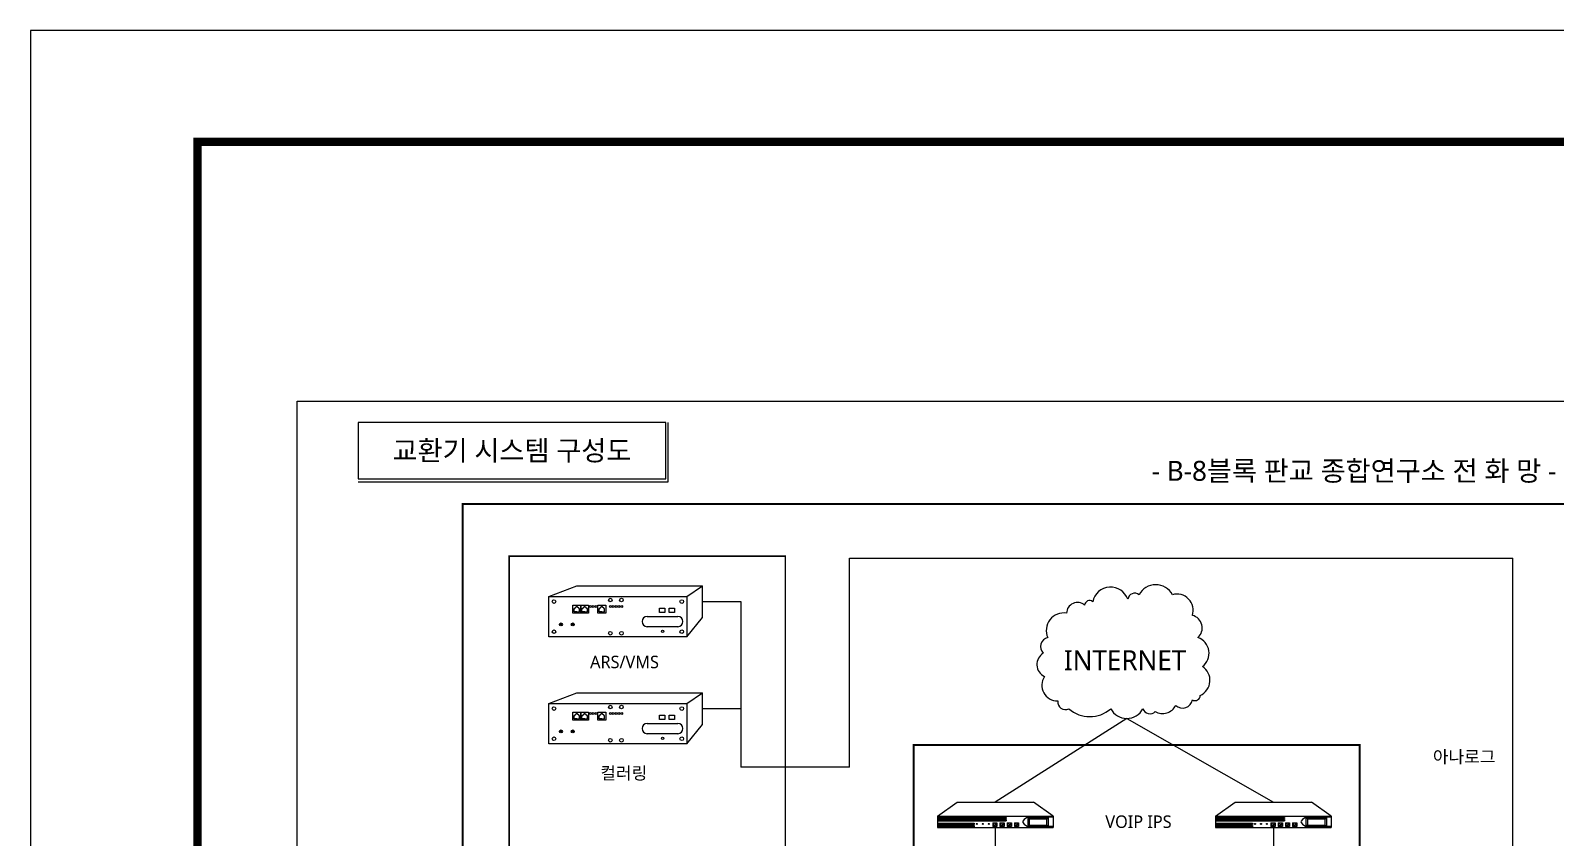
# Model space of a CAD drawing. Header units: millimetres. Extents: x 841 to 1682, y 0 to 594.
# Drawn here: x 841 to 1114.9, y 449.1 to 594 of the extents above; entities that cross this region are included whole.
import ezdxf
from ezdxf.enums import TextEntityAlignment as Align

# ---------------------------------------------------------------- set-up
doc = ezdxf.new("R2010")
doc.units = ezdxf.units.MM
doc.linetypes.add('DA3', pattern=[3, 2, -1])
for name, color, linetype in [('001dmp-FORM', 7, 'Continuous'), ('A', 4, 'Continuous'), ('SOL3', 44, 'Continuous')]:
    doc.layers.add(name, color=color, linetype=linetype)
doc.styles.add('sukwoo', font='malgun.ttf')

# ---------------------------------------------------------------- blocks, each defined once
blk = doc.blocks.new('FORM_ELEC_SUKWOO$0$')
at = {"layer": '001dmp-FORM', "color": 30}
blk.add_lwpolyline([(161727, 114228), (0, 114228), (0, 0), (161727, 0)], close=True, dxfattribs=at)
at = {"layer": '001dmp-FORM', "const_width": 288}
blk.add_lwpolyline([(5769, 3846), (5769, 110382), (157881, 110382), (157881, 3846)], close=True, dxfattribs=at)
blk = doc.blocks.new('FORM_ELEC_SUKWOO')
at = {"layer": '001dmp-FORM'}
blk.add_blockref('FORM_ELEC_SUKWOO$0$', (12, -1), dxfattribs=at)

msp = doc.modelspace()

# ---------------------------------------------------------------- linework, layer by layer
at = {"color": 4}
msp.add_line((968.55, 491.43), (968.55, 461.73), dxfattribs=at)
at = {"layer": 'A', "color": 3}
for p, q in [((955.53, 512.96), (955.53, 523.61)), ((899.85, 512.96), (955.53, 512.96)), ((1003.88, 452.8), (1016.22, 452.8)), ((1003.88, 452.65), (1016.22, 452.65)), ((1003.88, 452.51), (1016.22, 452.51)), ((1003.88, 452.37), (1016.22, 452.37)), ((1003.88, 452.23), (1016.22, 452.23)), ((1003.88, 452.09), (1016.22, 452.09)), ((1016.22, 452.8), (1016.22, 452.65)), ((1016.22, 452.51), (1016.22, 452.37)), ((1016.22, 452.23), (1016.22, 452.09)), ((1020.08, 452.59), (1023.77, 452.59)), ((1020.08, 452.59), (1020.08, 451.17)), ((1020.36, 452.44), (1020.08, 452.59)), ((1020.36, 452.44), (1023.49, 452.44)), ((1020.36, 452.44), (1020.36, 451.31)), ((1024.64, 452.74), (1020.52, 452.74)), ((1023.49, 452.44), (1023.77, 452.59)), ((1023.49, 452.44), (1023.49, 451.31)), ((1023.77, 452.59), (1023.77, 451.17)), ((1053.84, 452.8), (1066.18, 452.8)), ((1053.84, 452.65), (1066.18, 452.65)), ((1053.84, 452.51), (1066.18, 452.51)), ((1053.84, 452.37), (1066.18, 452.37)), ((1053.84, 452.23), (1066.18, 452.23)), ((1053.84, 452.09), (1066.18, 452.09)), ((1066.18, 452.8), (1066.18, 452.65)), ((1066.18, 452.51), (1066.18, 452.37)), ((1066.18, 452.23), (1066.18, 452.09)), ((1070.04, 452.59), (1073.73, 452.59)), ((1070.04, 452.59), (1070.04, 451.17)), ((1070.32, 452.44), (1070.04, 452.59)), ((1070.32, 452.44), (1073.45, 452.44)), ((1070.32, 452.44), (1070.32, 451.31)), ((1074.6, 452.74), (1070.48, 452.74)), ((1073.45, 452.44), (1073.73, 452.59)), ((1073.45, 452.44), (1073.45, 451.31)), ((1073.73, 452.59), (1073.73, 451.17)), ((1003.88, 451.66), (1010.48, 451.66)), ((1003.88, 451.52), (1010.48, 451.52)), ((1003.88, 451.38), (1010.48, 451.38)), ((1003.88, 451.24), (1010.48, 451.24)), ((1003.88, 451.1), (1010.48, 451.1)), ((1010.48, 450.96), (1003.88, 450.96)), ((1010.48, 451.66), (1010.48, 451.52)), ((1010.48, 451.38), (1010.48, 451.24)), ((1010.48, 451.1), (1010.48, 450.96)), ((1013.8, 451.69), (1013.8, 451.05)), ((1013.8, 451.69), (1014.56, 451.69)), ((1014.56, 451.05), (1013.8, 451.05)), ((1013.89, 451.13), (1014.38, 451.55)), ((1013.89, 451.53), (1013.89, 451.13)), ((1013.98, 451.53), (1013.89, 451.53)), ((1014.48, 451.13), (1013.89, 451.13)), ((1014.04, 451.62), (1013.98, 451.62)), ((1013.98, 451.62), (1013.98, 451.53)), ((1014.04, 451.69), (1014.04, 451.62)), ((1014.32, 451.69), (1014.32, 451.62)), ((1014.32, 451.62), (1014.38, 451.62)), ((1014.38, 451.62), (1014.38, 451.53)), ((1014.38, 451.53), (1014.48, 451.53)), ((1014.48, 451.53), (1014.48, 451.13)), ((1014.56, 451.69), (1014.56, 451.05)), ((1015.1, 451.69), (1015.86, 451.69)), ((1015.1, 451.69), (1015.1, 451.05)), ((1015.86, 451.05), (1015.1, 451.05)), ((1015.19, 451.13), (1015.68, 451.55)), ((1015.19, 451.53), (1015.19, 451.13)), ((1015.28, 451.53), (1015.19, 451.53)), ((1015.77, 451.13), (1015.19, 451.13)), ((1015.34, 451.62), (1015.28, 451.62)), ((1015.28, 451.62), (1015.28, 451.53)), ((1015.34, 451.69), (1015.34, 451.62)), ((1015.62, 451.69), (1015.62, 451.62)), ((1015.62, 451.62), (1015.68, 451.62)), ((1015.68, 451.62), (1015.68, 451.53)), ((1015.68, 451.53), (1015.77, 451.53)), ((1015.77, 451.53), (1015.77, 451.13)), ((1015.86, 451.69), (1015.86, 451.05)), ((1016.4, 451.69), (1017.16, 451.69)), ((1016.4, 451.69), (1016.4, 451.05)), ((1017.16, 451.05), (1016.4, 451.05)), ((1016.48, 451.13), (1016.98, 451.55)), ((1016.48, 451.53), (1016.48, 451.13)), ((1016.58, 451.53), (1016.48, 451.53)), ((1017.07, 451.13), (1016.48, 451.13)), ((1016.58, 451.62), (1016.58, 451.53)), ((1016.64, 451.62), (1016.58, 451.62)), ((1016.64, 451.69), (1016.64, 451.62)), ((1016.92, 451.69), (1016.92, 451.62)), ((1016.92, 451.62), (1016.98, 451.62)), ((1016.98, 451.62), (1016.98, 451.53)), ((1016.98, 451.53), (1017.07, 451.53)), ((1017.07, 451.53), (1017.07, 451.13)), ((1017.16, 451.69), (1017.16, 451.05)), ((1017.7, 451.69), (1018.46, 451.69)), ((1017.7, 451.69), (1017.7, 451.05)), ((1018.46, 451.05), (1017.7, 451.05)), ((1017.78, 451.13), (1018.28, 451.55)), ((1017.78, 451.53), (1017.78, 451.13)), ((1017.88, 451.53), (1017.78, 451.53)), ((1018.37, 451.13), (1017.78, 451.13)), ((1017.88, 451.62), (1017.88, 451.53)), ((1017.94, 451.62), (1017.88, 451.62)), ((1017.94, 451.69), (1017.94, 451.62)), ((1018.22, 451.69), (1018.22, 451.62)), ((1018.22, 451.62), (1018.28, 451.62)), ((1018.28, 451.62), (1018.28, 451.53)), ((1018.28, 451.53), (1018.37, 451.53)), ((1018.37, 451.53), (1018.37, 451.13)), ((1018.46, 451.69), (1018.46, 451.05)), ((1020.36, 451.31), (1020.08, 451.17)), ((1020.08, 451.17), (1023.77, 451.17)), ((1020.36, 451.31), (1023.49, 451.31)), ((1024.64, 451.02), (1020.52, 451.02)), ((1023.49, 451.31), (1023.77, 451.17)), ((1053.84, 451.66), (1060.45, 451.66)), ((1053.84, 451.52), (1060.45, 451.52)), ((1053.84, 451.38), (1060.45, 451.38)), ((1053.84, 451.24), (1060.45, 451.24)), ((1053.84, 451.1), (1060.45, 451.1)), ((1060.45, 450.96), (1053.84, 450.96)), ((1060.45, 451.66), (1060.45, 451.52)), ((1060.45, 451.38), (1060.45, 451.24)), ((1060.45, 451.1), (1060.45, 450.96)), ((1063.76, 451.69), (1063.76, 451.05)), ((1063.76, 451.69), (1064.52, 451.69)), ((1064.52, 451.05), (1063.76, 451.05)), ((1063.85, 451.13), (1064.34, 451.55)), ((1063.85, 451.53), (1063.85, 451.13)), ((1063.94, 451.53), (1063.85, 451.53)), ((1064.44, 451.13), (1063.85, 451.13)), ((1064, 451.62), (1063.94, 451.62)), ((1063.94, 451.62), (1063.94, 451.53)), ((1064, 451.69), (1064, 451.62)), ((1064.28, 451.69), (1064.28, 451.62)), ((1064.28, 451.62), (1064.34, 451.62)), ((1064.34, 451.62), (1064.34, 451.53)), ((1064.34, 451.53), (1064.44, 451.53)), ((1064.44, 451.53), (1064.44, 451.13)), ((1064.52, 451.69), (1064.52, 451.05)), ((1065.06, 451.69), (1065.82, 451.69)), ((1065.06, 451.69), (1065.06, 451.05)), ((1065.82, 451.05), (1065.06, 451.05)), ((1065.15, 451.13), (1065.64, 451.55)), ((1065.15, 451.53), (1065.15, 451.13)), ((1065.24, 451.53), (1065.15, 451.53)), ((1065.74, 451.13), (1065.15, 451.13)), ((1065.3, 451.62), (1065.24, 451.62)), ((1065.24, 451.62), (1065.24, 451.53)), ((1065.3, 451.69), (1065.3, 451.62)), ((1065.58, 451.69), (1065.58, 451.62)), ((1065.58, 451.62), (1065.64, 451.62)), ((1065.64, 451.62), (1065.64, 451.53)), ((1065.64, 451.53), (1065.74, 451.53)), ((1065.74, 451.53), (1065.74, 451.13)), ((1065.82, 451.69), (1065.82, 451.05)), ((1066.36, 451.69), (1067.12, 451.69)), ((1066.36, 451.69), (1066.36, 451.05)), ((1067.12, 451.05), (1066.36, 451.05)), ((1066.45, 451.13), (1066.94, 451.55)), ((1066.45, 451.53), (1066.45, 451.13)), ((1066.54, 451.53), (1066.45, 451.53)), ((1067.03, 451.13), (1066.45, 451.13)), ((1066.54, 451.62), (1066.54, 451.53)), ((1066.6, 451.62), (1066.54, 451.62)), ((1066.6, 451.69), (1066.6, 451.62)), ((1066.88, 451.69), (1066.88, 451.62)), ((1066.88, 451.62), (1066.94, 451.62)), ((1066.94, 451.62), (1066.94, 451.53)), ((1066.94, 451.53), (1067.03, 451.53)), ((1067.03, 451.53), (1067.03, 451.13)), ((1067.12, 451.69), (1067.12, 451.05)), ((1067.66, 451.69), (1068.42, 451.69)), ((1067.66, 451.69), (1067.66, 451.05)), ((1068.42, 451.05), (1067.66, 451.05)), ((1067.74, 451.13), (1068.24, 451.55)), ((1067.74, 451.53), (1067.74, 451.13)), ((1067.84, 451.53), (1067.74, 451.53)), ((1068.33, 451.13), (1067.74, 451.13)), ((1067.84, 451.62), (1067.84, 451.53)), ((1067.9, 451.62), (1067.84, 451.62)), ((1067.9, 451.69), (1067.9, 451.62)), ((1068.18, 451.69), (1068.18, 451.62)), ((1068.18, 451.62), (1068.24, 451.62)), ((1068.24, 451.62), (1068.24, 451.53)), ((1068.24, 451.53), (1068.33, 451.53)), ((1068.33, 451.53), (1068.33, 451.13)), ((1068.42, 451.69), (1068.42, 451.05)), ((1070.32, 451.31), (1070.04, 451.17)), ((1070.04, 451.17), (1073.73, 451.17)), ((1070.32, 451.31), (1073.45, 451.31)), ((1074.6, 451.02), (1070.48, 451.02)), ((1073.45, 451.31), (1073.73, 451.17))]:
    msp.add_line(p, q, dxfattribs=at)
at = {"layer": 'A'}
for p, q in [((988.08, 461.73), (988.08, 499.21)), ((988.08, 499.21), (1107.19, 499.21)), ((1107.19, 437.77), (1107.19, 499.21)), ((934.11, 492.34), (939.14, 494.27)), ((939.14, 494.27), (961.67, 494.27)), ((958.85, 492.34), (961.67, 494.27)), ((961.67, 488.58), (961.67, 494.27)), ((961.67, 491.43), (968.55, 491.43)), ((958.85, 485.13), (961.67, 488.58)), ((934.11, 473.12), (939.14, 475.06)), ((939.14, 475.06), (961.67, 475.06)), ((958.85, 473.12), (961.67, 475.06)), ((961.67, 469.37), (961.67, 475.06)), ((961.67, 472.21), (968.55, 472.21)), ((958.85, 465.92), (961.67, 469.37)), ((1037.88, 470.45), (1014.26, 455.39)), ((1037.88, 470.45), (1064.22, 455.39)), ((988.08, 461.73), (968.55, 461.73)), ((1003.88, 452.89), (1007.4, 455.39)), ((1007.4, 455.39), (1021.12, 455.39)), ((1024.64, 452.89), (1021.12, 455.39)), ((1053.84, 452.89), (1057.36, 455.39)), ((1057.36, 455.39), (1071.08, 455.39)), ((1074.6, 452.89), (1071.08, 455.39)), ((1003.88, 452.89), (1003.88, 450.86)), ((1003.88, 452.89), (1024.64, 452.89)), ((1024.64, 452.89), (1024.64, 450.86)), ((1053.84, 452.89), (1053.84, 450.86)), ((1053.84, 452.89), (1074.6, 452.89)), ((1074.6, 452.89), (1074.6, 450.86)), ((1003.88, 450.86), (1024.64, 450.86)), ((1014.26, 450.86), (1014.26, 442.99)), ((1053.84, 450.86), (1074.6, 450.86)), ((1064.22, 450.86), (1064.22, 442.99))]:
    msp.add_line(p, q, dxfattribs=at)
at = {"layer": 'A', "color": 2}
for p, q in [((938.77, 490.3), (938.89, 490.3)), ((938.77, 490.17), (938.77, 490.3)), ((938.89, 490.3), (938.89, 490.36)), ((938.89, 490.36), (938.96, 490.36)), ((938.96, 490.36), (938.96, 490.45)), ((938.96, 490.45), (939.01, 490.45)), ((939.01, 490.45), (939.01, 490.54)), ((939.01, 490.54), (939.12, 490.54)), ((939.24, 490.54), (939.12, 490.54)), ((939.24, 490.45), (939.24, 490.54)), ((939.29, 490.45), (939.24, 490.45)), ((939.29, 490.36), (939.29, 490.45)), ((939.36, 490.36), (939.29, 490.36)), ((939.36, 490.3), (939.36, 490.36)), ((939.48, 490.3), (939.36, 490.3)), ((939.48, 490.17), (939.48, 490.3)), ((940.18, 490.3), (940.29, 490.3)), ((940.18, 490.17), (940.18, 490.3)), ((940.29, 490.3), (940.29, 490.36)), ((940.29, 490.36), (940.36, 490.36)), ((940.36, 490.36), (940.36, 490.45)), ((940.36, 490.45), (940.41, 490.45)), ((940.41, 490.45), (940.41, 490.54)), ((940.41, 490.54), (940.53, 490.54)), ((940.64, 490.54), (940.53, 490.54)), ((940.64, 490.45), (940.64, 490.54)), ((940.69, 490.45), (940.64, 490.45)), ((940.69, 490.36), (940.69, 490.45)), ((940.77, 490.36), (940.69, 490.36)), ((940.77, 490.3), (940.77, 490.36)), ((940.88, 490.3), (940.77, 490.3)), ((940.88, 490.17), (940.88, 490.3)), ((943.26, 490.3), (943.37, 490.3)), ((943.26, 490.17), (943.26, 490.3)), ((943.37, 490.3), (943.37, 490.36)), ((943.37, 490.36), (943.44, 490.36)), ((943.44, 490.36), (943.44, 490.45)), ((943.44, 490.45), (943.49, 490.45)), ((943.49, 490.45), (943.49, 490.54)), ((943.49, 490.54), (943.61, 490.54)), ((943.72, 490.54), (943.61, 490.54)), ((943.72, 490.45), (943.72, 490.54)), ((943.77, 490.45), (943.72, 490.45)), ((943.77, 490.36), (943.77, 490.45)), ((943.85, 490.36), (943.77, 490.36)), ((943.85, 490.3), (943.85, 490.36)), ((943.96, 490.3), (943.85, 490.3)), ((943.96, 490.17), (943.96, 490.3)), ((938.63, 489.6), (938.63, 490.17)), ((938.63, 490.17), (938.77, 490.17)), ((939.12, 489.6), (938.63, 489.6)), ((939.12, 489.6), (939.62, 489.6)), ((939.62, 490.17), (939.48, 490.17)), ((939.62, 489.6), (939.62, 490.17)), ((940.03, 489.6), (940.03, 490.17)), ((940.03, 490.17), (940.18, 490.17)), ((940.53, 489.6), (940.03, 489.6)), ((940.53, 489.6), (941.02, 489.6)), ((941.02, 490.17), (940.88, 490.17)), ((941.02, 489.6), (941.02, 490.17)), ((943.11, 489.6), (943.11, 490.17)), ((943.11, 490.17), (943.26, 490.17)), ((943.61, 489.6), (943.11, 489.6)), ((943.61, 489.6), (944.1, 489.6)), ((944.1, 490.17), (943.96, 490.17)), ((944.1, 489.6), (944.1, 490.17)), ((951.77, 488.78), (957.25, 488.78)), ((957.25, 486.93), (951.77, 486.93)), ((938.77, 471.09), (938.89, 471.09)), ((938.77, 470.95), (938.77, 471.09)), ((938.89, 471.09), (938.89, 471.14)), ((938.89, 471.14), (938.96, 471.14)), ((938.96, 471.14), (938.96, 471.23)), ((938.96, 471.23), (939.01, 471.23)), ((939.01, 471.23), (939.01, 471.33)), ((939.01, 471.33), (939.12, 471.33)), ((939.24, 471.33), (939.12, 471.33)), ((939.24, 471.23), (939.24, 471.33)), ((939.29, 471.23), (939.24, 471.23)), ((939.29, 471.14), (939.29, 471.23)), ((939.36, 471.14), (939.29, 471.14)), ((939.36, 471.09), (939.36, 471.14)), ((939.48, 471.09), (939.36, 471.09)), ((939.48, 470.95), (939.48, 471.09)), ((940.18, 471.09), (940.29, 471.09)), ((940.18, 470.95), (940.18, 471.09)), ((940.29, 471.09), (940.29, 471.14)), ((940.29, 471.14), (940.36, 471.14)), ((940.36, 471.14), (940.36, 471.23)), ((940.36, 471.23), (940.41, 471.23)), ((940.41, 471.23), (940.41, 471.33)), ((940.41, 471.33), (940.53, 471.33)), ((940.64, 471.33), (940.53, 471.33)), ((940.64, 471.23), (940.64, 471.33)), ((940.69, 471.23), (940.64, 471.23)), ((940.69, 471.14), (940.69, 471.23)), ((940.77, 471.14), (940.69, 471.14)), ((940.77, 471.09), (940.77, 471.14)), ((940.88, 471.09), (940.77, 471.09)), ((940.88, 470.95), (940.88, 471.09)), ((943.26, 471.09), (943.37, 471.09)), ((943.26, 470.95), (943.26, 471.09)), ((943.37, 471.09), (943.37, 471.14)), ((943.37, 471.14), (943.44, 471.14)), ((943.44, 471.14), (943.44, 471.23)), ((943.44, 471.23), (943.49, 471.23)), ((943.49, 471.23), (943.49, 471.33)), ((943.49, 471.33), (943.61, 471.33)), ((943.72, 471.33), (943.61, 471.33)), ((943.72, 471.23), (943.72, 471.33)), ((943.77, 471.23), (943.72, 471.23)), ((943.77, 471.14), (943.77, 471.23)), ((943.85, 471.14), (943.77, 471.14)), ((943.85, 471.09), (943.85, 471.14)), ((943.96, 471.09), (943.85, 471.09)), ((943.96, 470.95), (943.96, 471.09)), ((938.63, 470.39), (938.63, 470.95)), ((938.63, 470.95), (938.77, 470.95)), ((939.12, 470.39), (938.63, 470.39)), ((939.12, 470.39), (939.62, 470.39)), ((939.62, 470.95), (939.48, 470.95)), ((939.62, 470.39), (939.62, 470.95)), ((940.03, 470.39), (940.03, 470.95)), ((940.03, 470.95), (940.18, 470.95)), ((940.53, 470.39), (940.03, 470.39)), ((940.53, 470.39), (941.02, 470.39)), ((941.02, 470.95), (940.88, 470.95)), ((941.02, 470.39), (941.02, 470.95)), ((943.11, 470.39), (943.11, 470.95)), ((943.11, 470.95), (943.26, 470.95)), ((943.61, 470.39), (943.11, 470.39)), ((943.61, 470.39), (944.1, 470.39)), ((944.1, 470.95), (943.96, 470.95)), ((944.1, 470.39), (944.1, 470.95)), ((951.77, 469.57), (957.25, 469.57)), ((957.25, 467.71), (951.77, 467.71))]:
    msp.add_line(p, q, dxfattribs=at)
at = {"layer": 'A', "color": 6}
msp.add_lwpolyline([(888.9, 527.42), (1573.23, 527.42), (1573.23, 252.78), (888.9, 252.78)], close=True, dxfattribs=at)
at = {"layer": 'A', "color": 3}
msp.add_lwpolyline([(899.85, 523.61), (899.85, 513.51), (955.07, 513.51), (955.07, 523.61)], close=True, dxfattribs=at)
at = {"layer": 'A', "color": 3, "linetype": 'DA3', "const_width": 0.287}
msp.add_lwpolyline([(926.95, 499.6), (976.56, 499.6), (976.56, 314.35), (926.95, 314.35)], close=True, dxfattribs=at)
at = {"layer": 'A', "color": 3}
msp.add_lwpolyline([(1023.69, 484.97, 0.6), (1022.89, 482.17, 0.6), (1023.09, 477.98, 0.6), (1025.48, 473.59, 0.6), (1027.48, 472.19, 0.377743), (1034.99, 472.19, 0.6), (1040.78, 472.19, 0.565028), (1042.99, 471.7, 0.435715), (1046.67, 472.79, 0.6), (1049.66, 473.79, 0.6), (1051.06, 474.59, 0.6), (1051.46, 479.78, 0.6), (1050.66, 484.97, 0.6), (1049.66, 488.96, 0.60735), (1046.07, 492.66, 0.6), (1040.08, 492.66, 0.6), (1038.08, 491.86, 0.757661), (1031.76, 491.42, 0.61176), (1030.3, 490.78, 0.6493), (1027.08, 489.36, 0.6)], format="xyb", close=True, dxfattribs=at)
at = {"layer": 'A'}
for points in [[(934.11, 492.34), (958.85, 492.34), (958.85, 485.13), (934.11, 485.13)], [(934.11, 473.12), (958.85, 473.12), (958.85, 465.92), (934.11, 465.92)]]:
    msp.add_lwpolyline(points, close=True, dxfattribs=at)
at = {"layer": 'A', "color": 2}
for points in [[(938.42, 490.79), (939.82, 490.79), (939.82, 489.36), (938.42, 489.36)], [(939.82, 490.79), (941.23, 490.79), (941.23, 489.36), (939.82, 489.36)], [(942.9, 490.79), (944.31, 490.79), (944.31, 489.36), (942.9, 489.36)], [(953.95, 490.25), (954.92, 490.25), (954.92, 489.46), (953.95, 489.46)], [(955.71, 490.25), (956.68, 490.25), (956.68, 489.46), (955.71, 489.46)], [(938.42, 471.57), (939.82, 471.57), (939.82, 470.14), (938.42, 470.14)], [(939.82, 471.57), (941.23, 471.57), (941.23, 470.14), (939.82, 470.14)], [(942.9, 471.57), (944.31, 471.57), (944.31, 470.14), (942.9, 470.14)], [(953.95, 471.03), (954.92, 471.03), (954.92, 470.24), (953.95, 470.24)], [(955.71, 471.03), (956.68, 471.03), (956.68, 470.24), (955.71, 470.24)]]:
    msp.add_lwpolyline(points, close=True, dxfattribs=at)
at = {"layer": 'A'}
for centre, radius in [((935.01, 491.44), 0.328), ((957.95, 491.44), 0.328), ((935.01, 486.03), 0.328), ((957.95, 486.03), 0.328), ((935.01, 472.23), 0.328), ((957.95, 472.23), 0.328), ((936.26, 468.12), 0.259), ((935.01, 466.81), 0.328), ((957.95, 466.81), 0.328)]:
    msp.add_circle(centre, radius, dxfattribs=at)
at = {"layer": 'A', "color": 2}
for centre, radius in [((941.56, 490.54), 0.174), ((942.07, 490.54), 0.174), ((942.57, 490.54), 0.174), ((945.13, 491.72), 0.328), ((945.14, 490.54), 0.174), ((945.65, 490.54), 0.174), ((946.16, 490.54), 0.174), ((946.67, 490.54), 0.174), ((947.12, 491.72), 0.328), ((947.17, 490.54), 0.174), ((936.26, 487.34), 0.259), ((938.38, 487.34), 0.259), ((936.26, 487.34), 0.145), ((938.38, 487.34), 0.145), ((945.13, 485.75), 0.328), ((947.12, 485.75), 0.328), ((954.51, 486.1), 0.21), ((941.56, 471.32), 0.174), ((942.07, 471.32), 0.174), ((942.57, 471.32), 0.174), ((945.13, 472.5), 0.328), ((945.14, 471.32), 0.174), ((945.65, 471.32), 0.174), ((946.16, 471.32), 0.174), ((946.67, 471.32), 0.174), ((947.12, 472.5), 0.328), ((947.17, 471.32), 0.174), ((938.38, 468.12), 0.259), ((936.26, 468.12), 0.145), ((938.38, 468.12), 0.145), ((945.13, 466.54), 0.328), ((947.12, 466.54), 0.328), ((954.51, 466.89), 0.21)]:
    msp.add_circle(centre, radius, dxfattribs=at)
at = {"layer": 'A', "color": 3}
for centre in [(1010.95, 451.51), (1012.02, 451.51), (1013.09, 451.51), (1060.91, 451.51), (1061.98, 451.51), (1063.05, 451.51)]:
    msp.add_circle(centre, 0.0944, dxfattribs=at)
at = {"layer": 'A', "color": 2}
for centre, start, end in [((951.77, 487.85), 90, 270), ((957.25, 487.85), 270, 90), ((951.77, 468.64), 90, 270), ((957.25, 468.64), 270, 90)]:
    msp.add_arc(centre, 0.929, start, end, dxfattribs=at)
at = {"layer": 'A', "color": 3}
for centre, radius, start, end in [((1019.43, 451.88), 0.236, 146.6778, 213.3222), ((1020.6, 451.11), 1.64, 99.2269, 146.6778), ((1020.52, 451.61), 1.13, 90, 99.2269), ((1069.39, 451.88), 0.236, 146.6778, 213.3222), ((1070.56, 451.11), 1.64, 99.2269, 146.6778), ((1070.48, 451.61), 1.13, 90, 99.2269), ((1020.6, 452.65), 1.64, 213.3222, 260.7731), ((1020.52, 452.15), 1.13, 260.7731, 270), ((1070.56, 452.65), 1.64, 213.3222, 260.7731), ((1070.48, 452.15), 1.13, 260.7731, 270)]:
    msp.add_arc(centre, radius, start, end, dxfattribs=at)
at = {"layer": 'SOL3', "linetype": 'DA3', "const_width": 0.358}
for points in [[(918.59, 508.96), (1297.46, 508.96), (1297.46, 271.01), (918.59, 271.01)], [(999.61, 465.69), (1079.72, 465.69), (1079.72, 405.65), (999.61, 405.52)]]:
    msp.add_lwpolyline(points, close=True, dxfattribs=at)

# ---------------------------------------------------------------- block references
at = {"color": 4, "xscale": 0.005200107336338875, "yscale": 0.005200107336338875, "zscale": 0.005200107336338875}
msp.add_blockref('FORM_ELEC_SUKWOO', (840.94, 0.01), dxfattribs=at)

# ---------------------------------------------------------------- texts
at = {"layer": 'A', "style": 'sukwoo'}
for s, height, p in [('교환기 시스템 구성도', 3.584, (927.46, 518.56)), ('- B-8블록 판교 종합연구소 전 화 망 -', 3.584, (1078.68, 514.92)), ('INTERNET', 3.584, (1037.57, 480.91)), ('ARS/VMS', 2.24, (947.68, 480.6)), ('아나로그', 2.24, (1098.47, 463.58)), (' 컬러링', 2.24, (947.17, 460.63)), ('VOIP IPS', 2.24, (1039.98, 451.91))]:
    msp.add_text(s, height=height, dxfattribs=at).set_placement(p, align=Align.MIDDLE_CENTER)

doc.saveas('drawing.dxf')
